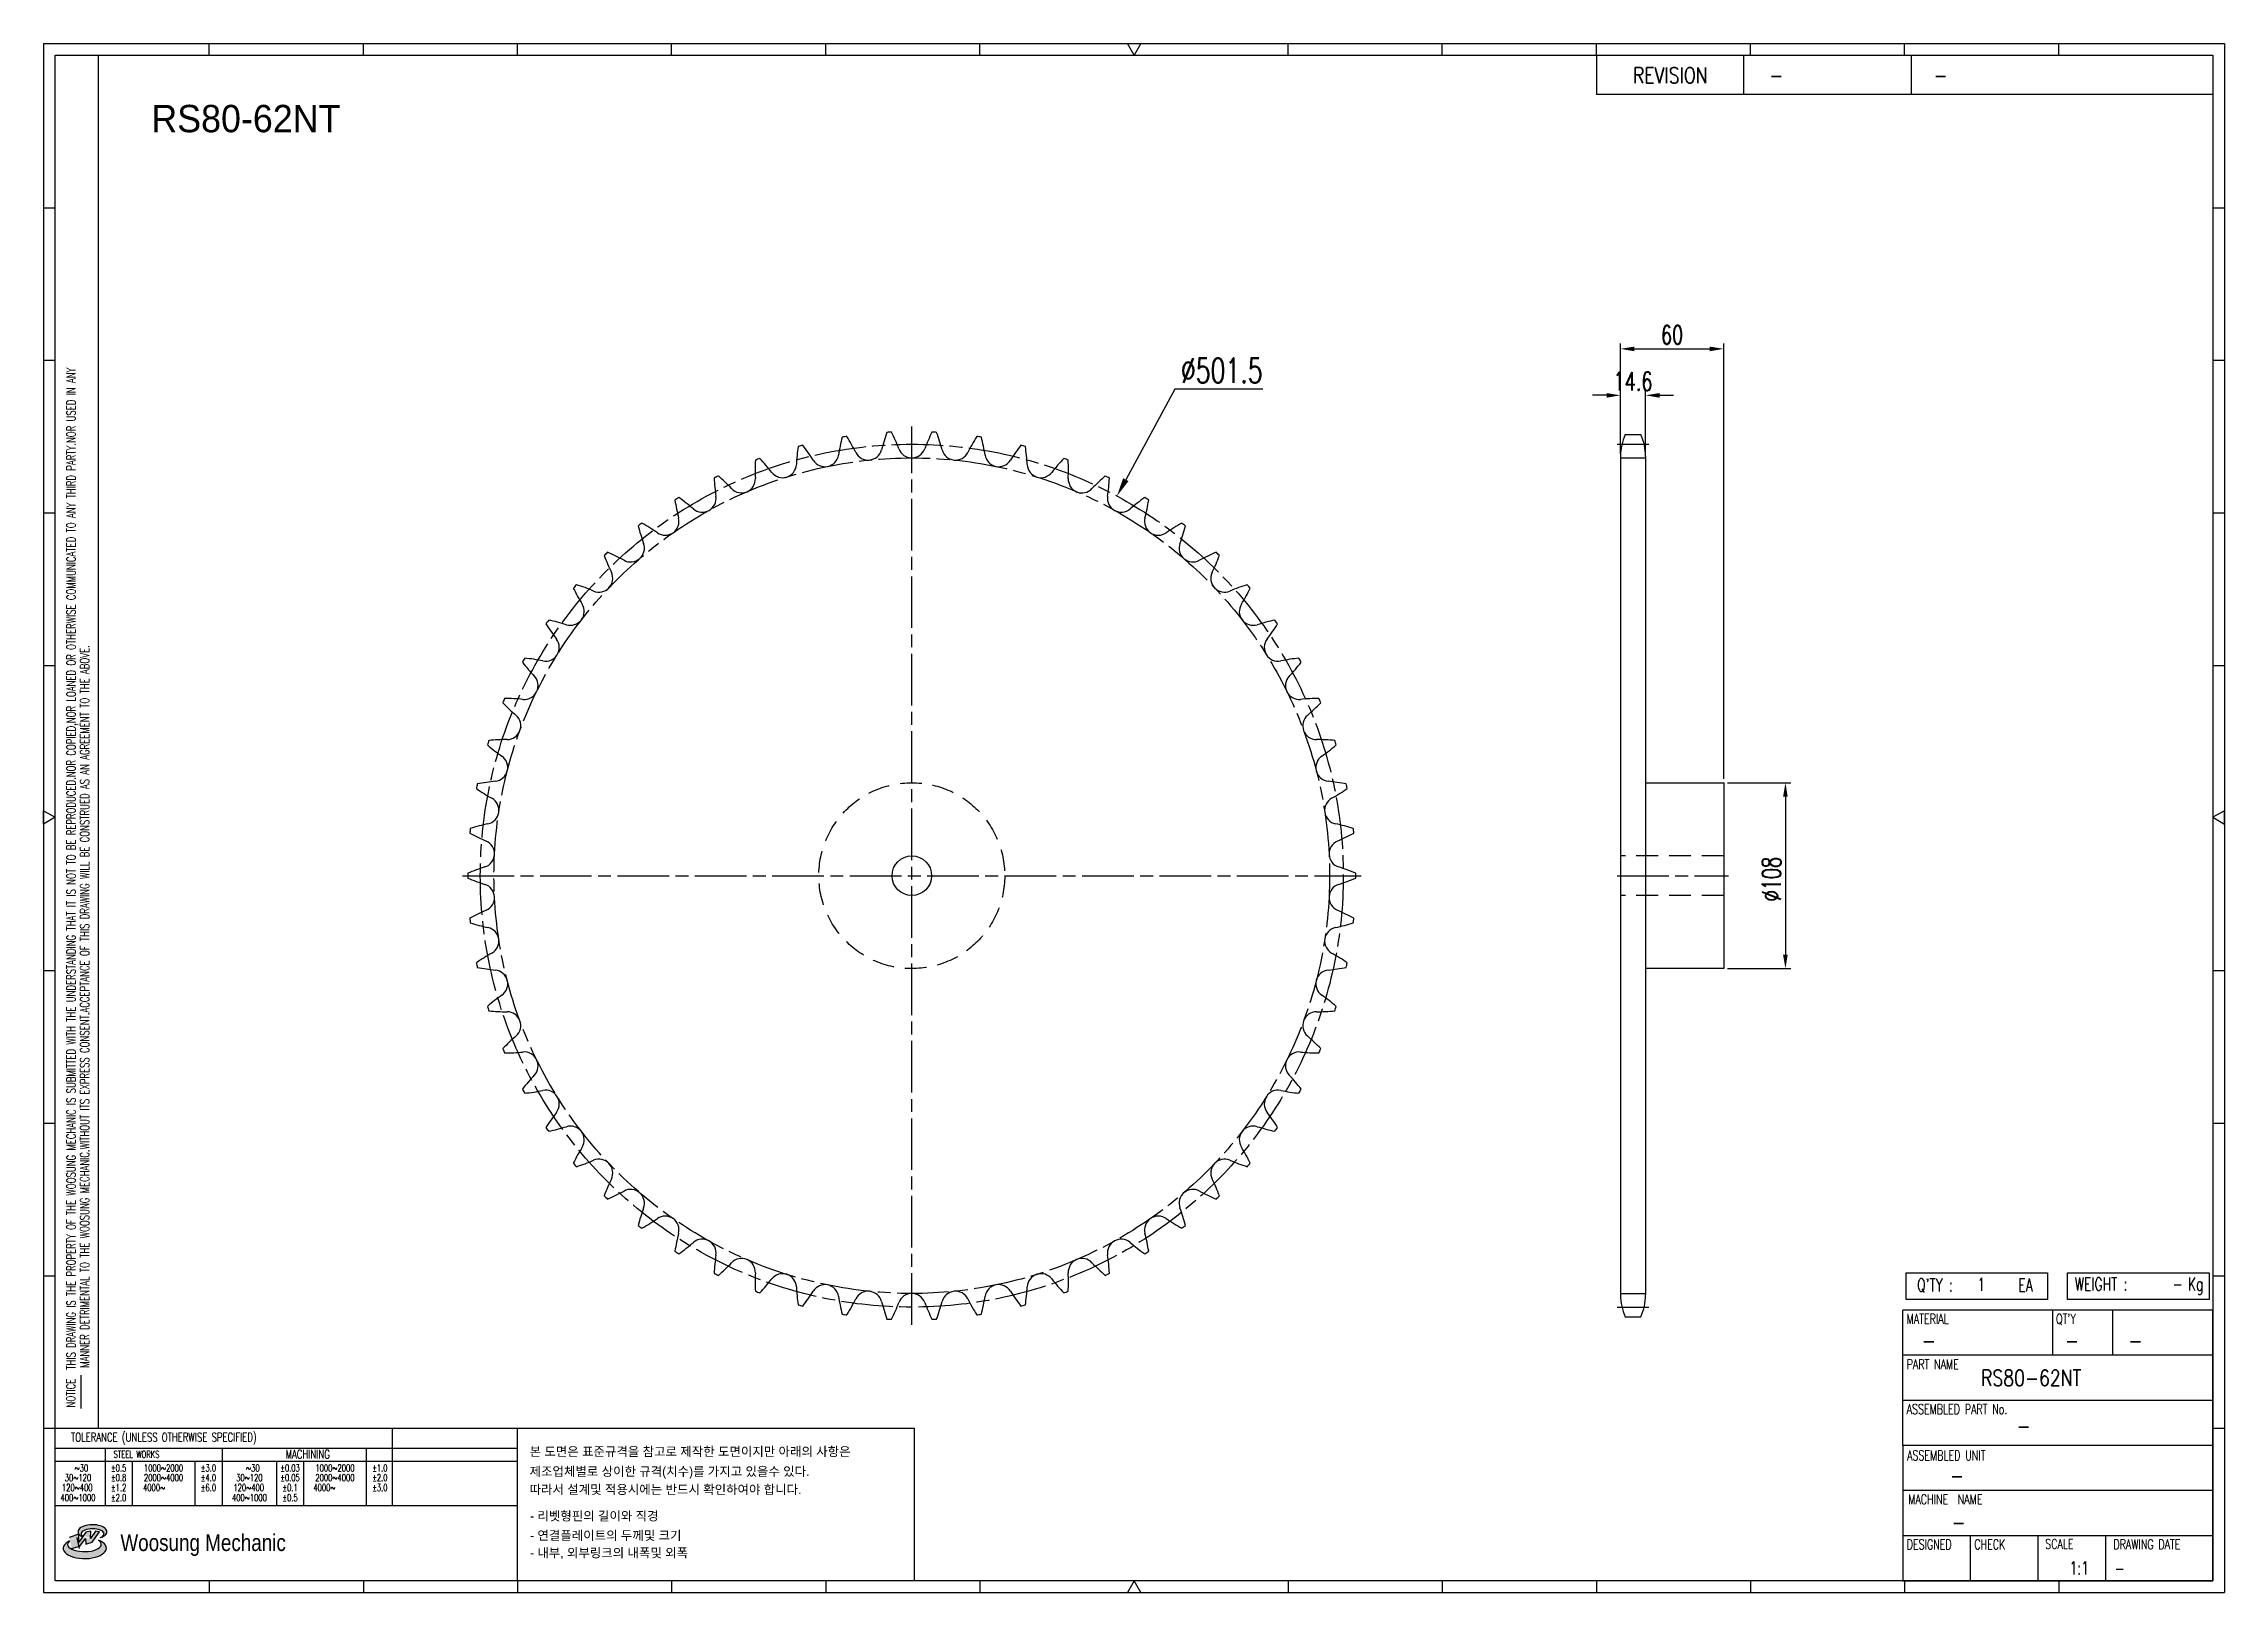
# Model space of a CAD drawing. Header units: millimetres. Extents: x 26814 to 28081, y 33 to 933.
import ezdxf
from ezdxf.enums import TextEntityAlignment as Align

# ---------------------------------------------------------------- set-up
doc = ezdxf.new("R2010")
doc.units = ezdxf.units.MM
for name, pattern in [('AM_ISO08W050', [18, 12, -1.5, 3, -1.5]), ('AM_ISO08W050x2', [9, 6, -0.75, 1.5, -0.75]), ('HIDDEN', [9.525, 6.35, -3.175])]:
    doc.linetypes.add(name, pattern=pattern)
doc.layers.get('Defpoints').update_dxf_attribs({"color": 80})
doc.layers.add('CL2', color=4, linetype='AM_ISO08W050', lineweight=25)
for name, color, linetype in [('HL', 2, 'HIDDEN'), ('LOGO', 7, 'Continuous'), ('S-DIM', 7, 'Continuous'), ('TITLE', 7, 'Continuous')]:
    doc.layers.add(name, color=color, linetype=linetype)
doc.styles.add('HAN', font='ROMANS.shx', dxfattribs={"width": 0.7, "bigfont": 'whgtxt.shx'})
doc.styles.add('HKD_ST2', font='romans.shx', dxfattribs={"width": 0.7, "height": 4, "bigfont": '@extfont2.shx'})
doc.styles.add('HSG', font='SIMPLEX.shx', dxfattribs={"width": 0.7, "bigfont": 'HSG.shx'})
doc.styles.add('MtXpl_', font='Gulim.ttf')
doc.styles.add('SLDTEXTSTYLE4', font='arial.ttf', dxfattribs={"width": 0.8})
doc.dimstyles.new('APP23', dxfattribs={"dimscale": 4.5, "dimtxt": 2.4, "dimasz": 1.8, "dimexe": 0.7, "dimexo": 0.5, "dimgap": 0.6, "dimtad": 1, "dimtoh": 1, "dimdec": 1, "dimrnd": 0.01, "dimzin": 9, "dimdsep": 46, "dimtxsty": 'HSG', "dimcen": 0, "dimclrd": 1, "dimclre": 1, "dimclrt": 256, "dimazin": 2, "dimtp": 1, "dimtm": 1, "dimtfac": 0.5, "dimtdec": 1, "dimtix": 1, "dimtofl": 0, "dimtmove": 0, "dimatfit": 3, "dimfxl": 0, "dimtvp": 1, "dimtolj": 2, "dimlwd": -1, "dimlwe": -1, "dimarcsym": 0})
doc.dimstyles.new('APP28', dxfattribs={"dimscale": 6, "dimtxt": 2.4, "dimasz": 1.8, "dimexe": 0.7, "dimexo": 0.5, "dimgap": 0.6, "dimtad": 1, "dimtoh": 1, "dimdec": 1, "dimrnd": 0.01, "dimzin": 9, "dimdsep": 46, "dimtxsty": 'HSG', "dimcen": 0, "dimclrd": 1, "dimclre": 1, "dimclrt": 256, "dimazin": 2, "dimtp": 1, "dimtm": 1, "dimtfac": 0.5, "dimtdec": 1, "dimtofl": 0, "dimtmove": 0, "dimatfit": 3, "dimfxl": 0, "dimtvp": 1, "dimtolj": 2, "dimlwd": -1, "dimlwe": -1, "dimarcsym": 0})

# ---------------------------------------------------------------- blocks, each defined once
blk = doc.blocks.new('MASTER')
at = {"layer": 'LOGO'}
h = blk.add_hatch(color=10, dxfattribs=at)
h.paths.add_polyline_path([(1.544, 35.177), (1.554, 34.966), (1.779, 35.034), (2.054, 35.422), (1.908, 35.446), (1.728, 35.167), (1.741, 35.439), (1.547, 35.405), (1.292, 35.041), (1.295, 35.33), (0.943, 35.208), (1.03, 34.8), (1.336, 34.885)])
edge = h.paths.add_edge_path()
edge.add_ellipse((1.795, 35.421), major_axis=(-0.53, 0), ratio=0.487785, start_angle=122.36065, end_angle=403.39574)
edge.add_line((1.411, 35.244), (1.419, 35.261))
edge.add_ellipse((1.798, 35.344), major_axis=(-0.423, 0), ratio=0.444396, start_angle=131.58977, end_angle=386.19408, ccw=False)
edge = h.paths.add_edge_path()
edge.add_ellipse((1.512, 34.815), major_axis=(-0.793, 0), ratio=0.480113, start_angle=314.67633, end_angle=590.85213)
edge.add_ellipse((1.501, 34.958), major_axis=(-0.62, 0), ratio=0.43311, start_angle=331.7024, end_angle=574.42495, ccw=False)
at = {"color": 140}
for p, q in [((0, 90.118), (80.15, 90.118)), ((0, 90.118), (0, 33.191)), ((80.15, 90.118), (80.15, 33.191)), ((57.068, 89.693), (57.068, 88.246)), ((62.47, 89.693), (62.47, 88.246)), ((68.635, 89.693), (68.635, 88.246)), ((79.725, 88.246), (57.068, 88.246)), ((68.449, 43.961), (68.449, 44.936)), ((68.449, 44.936), (73.654, 44.936)), ((73.654, 44.936), (73.654, 43.961)), ((74.39, 43.961), (74.39, 44.936)), ((74.39, 44.936), (79.595, 44.936)), ((79.595, 44.936), (79.595, 43.961)), ((68.336, 38.59), (68.336, 43.563)), ((79.725, 43.563), (68.336, 43.563)), ((73.654, 43.961), (68.449, 43.961)), ((73.827, 43.563), (73.827, 41.905)), ((79.595, 43.961), (74.39, 43.961)), ((76.037, 43.563), (76.037, 41.905)), ((79.725, 38.59), (79.725, 43.563)), ((79.725, 41.905), (68.336, 41.905)), ((79.725, 40.248), (68.336, 40.248)), ((68.336, 38.59), (68.336, 33.616)), ((79.725, 38.59), (68.336, 38.59)), ((79.725, 33.616), (79.725, 38.59)), ((79.725, 36.932), (68.336, 36.932)), ((79.725, 35.274), (68.336, 35.274)), ((70.822, 33.616), (70.822, 35.274)), ((73.309, 33.616), (73.309, 35.274)), ((75.796, 33.616), (75.796, 35.274)), ((0, 33.191), (80.15, 33.191)), ((68.336, 33.616), (79.725, 33.616))]:
    blk.add_line(p, q, dxfattribs=at)
for p, q in [((6.089, 89.693), (6.089, 90.118)), ((11.753, 89.693), (11.753, 90.118)), ((17.418, 89.693), (17.418, 90.118)), ((23.082, 89.693), (23.082, 90.118)), ((28.746, 89.693), (28.746, 90.118)), ((34.411, 89.693), (34.411, 90.118)), ((45.739, 89.693), (45.739, 90.118)), ((51.404, 89.693), (51.404, 90.118)), ((57.068, 89.693), (57.068, 90.118)), ((62.732, 89.693), (62.732, 90.118)), ((68.397, 89.693), (68.397, 90.118)), ((74.061, 89.693), (74.061, 90.118)), ((0, 84.085), (0.425, 84.085)), ((79.725, 84.085), (80.15, 84.085)), ((0, 78.478), (0.425, 78.478)), ((79.725, 78.478), (80.15, 78.478)), ((0, 72.87), (0.425, 72.87)), ((79.725, 72.87), (80.15, 72.87)), ((0, 67.262), (0.425, 67.262)), ((79.725, 67.262), (80.15, 67.262)), ((0, 56.047), (0.425, 56.047)), ((79.725, 56.047), (80.15, 56.047)), ((0, 50.439), (0.425, 50.439)), ((79.725, 50.439), (80.15, 50.439)), ((0, 44.832), (0.425, 44.832)), ((79.725, 44.832), (80.15, 44.832)), ((1.377, 39.947), (1.377, 41.174)), ((0, 39.224), (0.425, 39.224)), ((79.725, 39.224), (80.15, 39.224)), ((6.089, 33.616), (6.089, 33.191)), ((11.753, 33.616), (11.753, 33.191)), ((17.418, 33.616), (17.418, 33.191)), ((23.082, 33.616), (23.082, 33.191)), ((28.746, 33.616), (28.746, 33.191)), ((34.411, 33.616), (34.411, 33.191)), ((45.739, 33.616), (45.739, 33.191)), ((51.404, 33.616), (51.404, 33.191)), ((57.068, 33.616), (57.068, 33.191)), ((62.732, 33.616), (62.732, 33.191)), ((68.397, 33.616), (68.397, 33.191)), ((74.061, 33.616), (74.061, 33.191))]:
    blk.add_line(p, q)
at = {"color": 2}
for p, q in [((2.017, 39.224), (2.017, 89.693)), ((0.425, 39.224), (17.418, 39.224)), ((0.425, 38.487), (17.418, 38.487)), ((2.257, 38.487), (2.257, 36.382)), ((6.557, 38.5), (6.557, 36.382)), ((11.857, 38.487), (11.857, 36.382)), ((12.816, 39.224), (12.816, 36.382)), ((17.418, 33.616), (17.418, 39.224)), ((0.425, 38.012), (17.418, 38.012)), ((3.257, 38.012), (3.257, 36.382)), ((5.557, 38.012), (5.557, 36.382)), ((8.557, 38.012), (8.557, 36.382)), ((9.557, 38.026), (9.557, 36.382)), ((0.425, 36.382), (17.418, 36.382))]:
    blk.add_line(p, q, dxfattribs=at)
for points in [[(40.075, 89.693), (39.83, 90.118), (40.32, 90.118)], [(0.425, 61.679), (0, 61.433), (0, 61.924)], [(79.725, 61.679), (80.15, 61.433), (80.15, 61.924)], [(40.075, 33.616), (39.83, 33.191), (40.32, 33.191)]]:
    blk.add_lwpolyline(points, close=True)
at = {"color": 140}
blk.add_lwpolyline([(0.425, 89.693), (79.725, 89.693), (79.725, 33.616), (0.425, 33.616)], close=True, dxfattribs=at)
at = {"layer": 'LOGO'}
for p, q in [((1.295, 35.33), (0.943, 35.208)), ((1.547, 35.405), (1.292, 35.041)), ((1.292, 35.041), (1.295, 35.33)), ((1.741, 35.439), (1.547, 35.405)), ((1.908, 35.446), (1.728, 35.167)), ((1.728, 35.167), (1.741, 35.439)), ((1.779, 35.034), (2.054, 35.422)), ((2.054, 35.422), (1.908, 35.446)), ((1.03, 34.8), (1.336, 34.885)), ((1.224, 35.208), (1.311, 34.8)), ((1.224, 35.208), (1.224, 35.208)), ((1.336, 34.885), (1.544, 35.177)), ((1.419, 35.261), (1.411, 35.244)), ((1.544, 35.177), (1.554, 34.966)), ((1.554, 34.966), (1.779, 35.034))]:
    blk.add_line(p, q, dxfattribs=at)
for centre, major_axis, ratio, start_param, end_param in [((1.795, 35.421), (-0.53, 0), 0.487785, 2.135596, 7.040584), ((1.798, 35.344), (-0.423, 0), 0.444396, 2.296675, 6.740358), ((1.512, 34.815), (-0.793, 0), 0.480113, 5.492138, 10.312315), ((1.501, 34.958), (-0.62, 0), 0.43311, 5.789299, 10.025607)]:
    blk.add_ellipse(centre, major_axis=major_axis, ratio=ratio, start_param=start_param, end_param=end_param, dxfattribs=at)
for s, height, style, width, p in [('REVISION', 0.5806, 'HAN', 0.8, (58.415, 88.664)), ('-', 0.581, 'HAN', 0.8, (63.426, 88.664)), ('-', 0.581, 'HAN', 0.8, (69.468, 88.664)), ("Q'TY : ", 0.4746, 'HKD_ST2', 0.7, (68.857, 44.253)), ('1', 0.475, 'HKD_ST2', 0.7, (71.071, 44.275)), ('EA', 0.4746, 'HKD_ST2', 0.7, (72.578, 44.253)), ('WEIGHT : ', 0.4746, 'HKD_ST2', 0.7, (74.65, 44.286)), ('Kg', 0.4746, 'HKD_ST2', 0.7, (78.807, 44.286)), ('-', 0.581, 'HAN', 0.8, (69.029, 42.157)), ('-', 0.581, 'HAN', 0.8, (74.289, 42.157)), ('-', 0.581, 'HAN', 0.8, (76.623, 42.157)), ('-', 0.581, 'HAN', 0.8, (72.515, 39.013)), ('-', 0.581, 'HAN', 0.8, (70.067, 37.189)), ('-', 0.581, 'HAN', 0.8, (70.126, 35.48)), ('1:1', 0.4746, 'HKD_ST2', 0.7, (74.458, 33.848)), ('-', 0.475, 'HKD_ST2', 0.7, (76.112, 33.837))]:
    blk.add_text(s, height=height, dxfattribs=dict(style=style, width=width)).set_placement(p)
at = {"color": 6, "style": 'HKD_ST2', "width": 0.7}
for s, p in [(' THIS DRAWING IS THE PROPERTY OF THE WOOSUNG MECHANIC IS SUBMITTED WITH THE UNDERSTANDING THAT IT IS NOT TO BE REPRODUCED.NOR COPIED,NOR LOANED OR OTHERWISE COMMUNICATED TO ANY THIRD PARTY.NOR USED IN ANY', (1.173, 41.217)), ('MANNER DETRIMENTAL TO THE WOOSUNG MECHANIC.WITHOUT ITS EXPRESS CONSENT.ACCEPTANCE OF THIS DRAWING WILL BE CONSTRUED AS AN AGREEMENT TO THE ABOVE.', (1.672, 41.447))]:
    blk.add_text(s, height=0.326266, rotation=90, dxfattribs=at).set_placement(p)
at = {"style": 'HKD_ST2', "width": 0.7}
blk.add_text('-', height=0.475, dxfattribs=at).set_placement((78.613, 44.286), align=Align.RIGHT)
at = {"color": 254, "style": 'HKD_ST2', "width": 0.7}
for s, height, p in [('MATERIAL', 0.3651, (68.474, 43.425)), ("QT'Y", 0.3651, (73.965, 43.425)), ('PART NAME', 0.3651, (68.474, 41.756)), ('ASSEMBLED PART No.', 0.36511, (68.474, 40.109)), ('ASSEMBLED UNIT', 0.36511, (68.49, 38.408)), ('MACHINE  NAME', 0.36511, (68.532, 36.794)), ('DESIGNED', 0.3651, (68.474, 35.136)), ('CHECK', 0.3651, (70.961, 35.136)), ('SCALE', 0.3651, (73.566, 35.153)), ('DRAWING DATE', 0.36511, (76.071, 35.141))]:
    blk.add_text(s, height=height, dxfattribs=at).set_placement(p, align=Align.TOP_LEFT)
at = {"style": 'HKD_ST2', "width": 0.7}
blk.add_text('NOTICE', height=0.3263, rotation=90, dxfattribs=at).set_placement((1.163, 39.988))
blk.add_text('TOLERANCE (UNLESS OTHERWISE SPECIFIED)', height=0.32627, dxfattribs=at).set_placement((4.417, 38.896), align=Align.MIDDLE_CENTER)
at = {"color": 4, "style": 'HKD_ST2', "width": 0.7}
for s, height, p in [('%%12630', 0.261, (1.389, 37.762)), ('1000%%1262000', 0.26101, (4.407, 37.762)), ('%%12630', 0.261, (7.689, 37.762)), ('1000%%1262000', 0.26101, (10.707, 37.762)), ('120%%126400', 0.26101, (1.237, 37.045)), ('30%%126120', 0.261, (1.263, 37.411)), ('4000%%126', 0.261, (4.061, 37.045)), ('2000%%1264000', 0.26101, (4.407, 37.411)), ('120%%126400', 0.26101, (7.537, 37.045)), ('30%%126120', 0.261, (7.563, 37.411)), ('4000%%126', 0.261, (10.321, 37.045)), ('2000%%1264000', 0.26101, (10.707, 37.411)), ('400%%1261000', 0.26101, (1.263, 36.67)), ('400%%1261000', 0.26101, (7.563, 36.67))]:
    blk.add_text(s, height=height, dxfattribs=at).set_placement(p, align=Align.MIDDLE_CENTER)
for s, height, p in [('%%P0.5', 0.261, (2.757, 37.762)), ('STEEL WORKS', 0.26101, (3.416, 38.268)), ('%%P3.0', 0.261, (6.057, 37.762)), ('%%P0.03', 0.261, (9.057, 37.762)), ('MACHINING', 0.3263, (9.707, 38.27)), ('%%P1.0', 0.261, (12.357, 37.762)), ('%%P0.8', 0.261, (2.757, 37.411)), ('%%P1.2', 0.261, (2.757, 37.045)), ('%%P4.0', 0.261, (6.057, 37.411)), ('%%P6.0', 0.261, (6.057, 37.045)), ('%%P0.05', 0.261, (9.057, 37.411)), ('%%P0.1', 0.261, (9.057, 37.045)), ('%%P2.0', 0.261, (12.357, 37.411)), ('%%P3.0', 0.261, (12.357, 37.045)), ('%%P2.0', 0.261, (2.757, 36.67)), ('%%P0.5', 0.261, (9.057, 36.67))]:
    blk.add_text(s, height=height, dxfattribs=at).set_placement(p, align=Align.MIDDLE)
at = {"color": 1, "style": 'SLDTEXTSTYLE4', "width": 0.8}
blk.add_text('Woosung Mechanic', height=0.61957, dxfattribs=at).set_placement((2.822, 34.711))
blk = doc.blocks.new('*D3')
at = {"layer": 'Defpoints', "color": 0, "transparency": 16777216}
for p in [(27745.1, 728.3), (27730.5, 691.9), (27745.1, 691.9)]:
    blk.add_point(p, dxfattribs=at)
at = {"layer": 'S-DIM', "color": 1, "transparency": 16777216}
for p, q in [((27722.4, 728.3), (27714.3, 728.3)), ((27730.5, 694.2), (27730.5, 731.4)), ((27745.1, 694.2), (27745.1, 731.4)), ((27753.2, 728.3), (27761.3, 728.3))]:
    blk.add_line(p, q, dxfattribs=at)
for points in [[(27722.4, 729.6), (27722.4, 726.9), (27730.5, 728.3)], [(27753.2, 729.6), (27753.2, 726.9), (27745.1, 728.3)]]:
    blk.add_solid(points, dxfattribs=at)
at = {"layer": 'S-DIM', "transparency": 16777216, "insert": (27737.8, 736.4), "char_height": 10.8, "attachment_point": 5, "style": 'HSG'}
blk.add_mtext('\\A2;14.6', dxfattribs=at)
blk = doc.blocks.new('*D4')
at = {"layer": 'Defpoints', "color": 0, "transparency": 16777216}
for p in [(27790.5, 755.3), (27730.5, 691.9), (27790.5, 503.1)]:
    blk.add_point(p, dxfattribs=at)
at = {"layer": 'S-DIM', "color": 1, "transparency": 16777216}
for p, q in [((27730.5, 694.2), (27730.5, 758.4)), ((27738.6, 755.3), (27782.4, 755.3)), ((27790.5, 505.4), (27790.5, 758.4))]:
    blk.add_line(p, q, dxfattribs=at)
for points in [[(27738.6, 756.6), (27738.6, 753.9), (27730.5, 755.3)], [(27782.4, 756.6), (27782.4, 753.9), (27790.5, 755.3)]]:
    blk.add_solid(points, dxfattribs=at)
at = {"layer": 'S-DIM', "transparency": 16777216, "insert": (27760.5, 763.4), "char_height": 10.8, "attachment_point": 5, "style": 'HSG'}
blk.add_mtext('\\A2;60', dxfattribs=at)
blk = doc.blocks.new('*D5')
at = {"layer": 'Defpoints', "color": 0, "transparency": 16777216}
for p in [(27437.9, 669.7), (27199.5, 228.5)]:
    blk.add_point(p, dxfattribs=at)
at = {"layer": 'S-DIM', "color": 1, "transparency": 16777216}
for p, q in [((27471.5, 731.9), (27443, 679.2)), ((27522.6, 731.9), (27471.5, 731.9))]:
    blk.add_line(p, q, dxfattribs=at)
blk.add_solid([(27441.5, 680.1), (27444.6, 678.4), (27437.9, 669.7)], dxfattribs=at)
at = {"layer": 'S-DIM', "transparency": 16777216, "insert": (27498.8, 742.7), "char_height": 14.4, "attachment_point": 5, "style": 'HSG'}
blk.add_mtext('\\A2;∅501.5', dxfattribs=at)
blk = doc.blocks.new('*D2')
at = {"layer": 'Defpoints', "color": 0, "transparency": 16777216}
for p in [(27790.5, 503.1), (27790.5, 395.1), (27826.4, 395.1)]:
    blk.add_point(p, dxfattribs=at)
at = {"layer": 'S-DIM', "color": 1, "transparency": 16777216}
for p, q in [((27792.8, 503.1), (27829.5, 503.1)), ((27826.4, 495), (27826.4, 403.2)), ((27792.8, 395.1), (27829.5, 395.1))]:
    blk.add_line(p, q, dxfattribs=at)
for points in [[(27825, 495), (27827.7, 495), (27826.4, 503.1)], [(27825, 403.2), (27827.7, 403.2), (27826.4, 395.1)]]:
    blk.add_solid(points, dxfattribs=at)
at = {"layer": 'S-DIM', "transparency": 16777216, "insert": (27818.3, 447.1), "char_height": 10.8, "attachment_point": 5, "rotation": 90, "style": 'HSG'}
blk.add_mtext('\\A2;%%c108', dxfattribs=at)

msp = doc.modelspace()

# ---------------------------------------------------------------- linework, layer by layer
for p, q in [((27733.32, 705.49), (27742.32, 705.49)), ((27730.52, 692.79), (27730.52, 205.48)), ((27745.12, 692.79), (27745.12, 205.48)), ((27745.12, 503.13), (27790.52, 503.13)), ((27790.52, 503.13), (27790.52, 395.13)), ((27790.52, 395.13), (27745.12, 395.13)), ((27733.32, 192.78), (27742.32, 192.78))]:
    msp.add_line(p, q)
at = {"color": 140}
msp.add_lwpolyline([(27089.59, 128), (27320.11, 128), (27320.11, 39.33), (27089.59, 39.33)], close=True, dxfattribs=at)
msp.add_circle((27318.7, 449.13), 11.5)
for centre, radius, start, end in [((27373.37, 680.96), 121.96, 171.68623, 176.69355), ((27318.7, 449.13), 258.04, 104.21231, 104.81994), ((27158.39, 625.29), 121.96, 32.33871, 37.34603), ((27396.54, 674.24), 121.96, 165.87978, 170.8871), ((27318.7, 449.13), 258.04, 98.40586, 99.01349), ((27177.03, 640.61), 121.96, 26.53226, 31.53958), ((27418.92, 665.21), 121.96, 160.07333, 165.08065), ((27318.7, 449.13), 258.04, 92.59941, 93.20704), ((27197.13, 653.96), 121.96, 20.72581, 25.73313), ((27318.7, 699.96), 8.02, 200.72581, 339.27419), ((27440.26, 653.96), 121.96, 154.26687, 159.27419), ((27318.7, 449.13), 258.04, 86.79296, 87.40059), ((27218.48, 665.21), 121.96, 14.91935, 19.92667), ((27460.36, 640.61), 121.96, 148.46042, 153.46774), ((27318.7, 449.13), 258.04, 80.98651, 81.59414), ((27240.85, 674.24), 121.96, 9.1129, 14.12022), ((27479.01, 625.29), 121.96, 142.65397, 147.66129), ((27318.7, 449.13), 258.04, 75.18006, 75.78769), ((27264.02, 680.96), 121.96, 3.30645, 8.31377), ((27760.72, 692.79), 30.2, 155.13196, 180), ((27714.92, 692.79), 30.2, 0, 24.86804), ((27349.64, 685.3), 121.96, 177.49268, 182.5), ((27318.7, 449.13), 258.04, 110.01877, 110.6264), ((27141.39, 608.17), 121.96, 38.14516, 43.15248), ((27243.61, 688.45), 8.02, 218.14516, 356.69355), ((27268.21, 694.82), 8.02, 212.33871, 350.8871), ((27293.32, 698.67), 8.02, 206.53226, 345.08065), ((27344.07, 698.67), 8.02, 194.91935, 333.46774), ((27369.19, 694.82), 8.02, 189.1129, 327.66129), ((27393.78, 688.45), 8.02, 183.30645, 321.85484), ((27496, 608.17), 121.96, 136.84752, 141.85484), ((27318.7, 449.13), 258.04, 69.3736, 69.98123), ((27287.76, 685.3), 121.96, 357.5, 2.50732), ((27318.7, 449.13), 258.04, 115.82522, 116.43285), ((27325.59, 687.22), 121.96, 183.29913, 188.30645), ((27126.21, 589.42), 121.96, 43.95161, 48.95893), ((27219.78, 679.63), 8.02, 223.95161, 2.5), ((27417.61, 679.63), 8.02, 177.5, 316.04839), ((27511.18, 589.42), 121.96, 131.04107, 136.04839), ((27318.7, 449.13), 258.04, 63.56715, 64.17478), ((27311.81, 687.22), 121.96, 351.69355, 356.70087), ((27318.7, 449.13), 258.04, 121.63167, 122.2393), ((27301.46, 686.69), 121.96, 189.10558, 194.1129), ((27113, 569.22), 121.96, 49.75806, 54.76538), ((27196.97, 668.44), 8.02, 229.75806, 8.30645), ((27440.42, 668.44), 8.02, 171.69355, 310.24194), ((27524.39, 569.22), 121.96, 125.23462, 130.24194), ((27318.7, 449.13), 258.04, 57.7607, 58.36833), ((27335.93, 686.69), 121.96, 345.8871, 350.89442), ((27318.7, 449.13), 258.04, 127.43812, 128.04575), ((27277.52, 683.73), 121.96, 194.91203, 199.91935), ((27101.91, 547.8), 121.96, 55.56452, 60.57184), ((27175.41, 655), 8.02, 235.56452, 14.1129), ((27461.98, 655), 8.02, 165.8871, 304.43548), ((27535.48, 547.8), 121.96, 119.42816, 124.43548), ((27359.87, 683.73), 121.96, 340.08065, 345.08797), ((27318.7, 449.13), 258.04, 51.95425, 52.56188), ((27318.7, 449.13), 258.04, 133.24457, 133.8522), ((27254, 678.36), 121.96, 200.71849, 205.72581), ((27093.04, 525.36), 121.96, 61.37097, 66.37829), ((27155.32, 639.45), 8.02, 241.37097, 19.91935), ((27482.08, 639.45), 8.02, 160.08065, 298.62903), ((27544.35, 525.36), 121.96, 113.62171, 118.62903), ((27383.4, 678.36), 121.96, 334.27419, 339.28151), ((27318.7, 449.13), 258.04, 46.1478, 46.75543), ((27136.9, 621.94), 8.02, 247.17742, 25.72581), ((27500.49, 621.94), 8.02, 154.27419, 292.82258), ((27318.7, 449.13), 258.04, 139.05102, 139.65865), ((27231.14, 670.64), 121.96, 206.52494, 211.53226), ((27086.49, 502.14), 121.96, 67.17742, 72.18474), ((27550.91, 502.14), 121.96, 107.81526, 112.82258), ((27406.26, 670.64), 121.96, 328.46774, 333.47506), ((27318.7, 449.13), 258.04, 40.34135, 40.94898), ((27318.7, 449.13), 258.04, 144.85748, 145.46511), ((27082.31, 478.38), 121.96, 72.98387, 77.99119), ((27120.35, 602.66), 8.02, 252.98387, 31.53226), ((27517.04, 602.66), 8.02, 148.46774, 287.01613), ((27555.08, 478.38), 121.96, 102.00881, 107.01613), ((27318.7, 449.13), 258.04, 34.53489, 35.14252), ((27105.84, 581.81), 8.02, 258.79032, 37.33871), ((27209.18, 660.64), 121.96, 212.33139, 217.33871), ((27531.56, 581.81), 8.02, 142.66129, 281.20968), ((27428.22, 660.64), 121.96, 322.66129, 327.66861), ((27318.7, 449.13), 258.04, 150.66393, 151.27156), ((27188.34, 648.48), 121.96, 218.13784, 223.14516), ((27080.57, 454.31), 121.96, 78.79032, 83.79764), ((27556.82, 454.31), 121.96, 96.20236, 101.20968), ((27449.05, 648.48), 121.96, 316.85484, 321.86216), ((27318.7, 449.13), 258.04, 28.72844, 29.33607), ((27093.51, 559.59), 8.02, 264.59677, 43.14516), ((27543.89, 559.59), 8.02, 136.85484, 275.40323), ((27318.7, 449.13), 258.04, 156.47038, 157.07801), ((27168.84, 634.27), 121.96, 223.94429, 228.95161), ((27081.27, 430.19), 121.96, 84.59677, 89.60409), ((27556.13, 430.19), 121.96, 90.39591, 95.40323), ((27468.55, 634.27), 121.96, 311.04839, 316.05571), ((27318.7, 449.13), 258.04, 22.92199, 23.52962), ((27083.49, 536.24), 8.02, 270.40323, 48.95161), ((27553.91, 536.24), 8.02, 131.04839, 269.59677), ((27318.7, 449.13), 258.04, 162.27683, 162.88446), ((27150.88, 618.16), 121.96, 229.75074, 234.75806), ((27084.4, 406.27), 121.96, 90.40323, 95.41055), ((27552.99, 406.27), 121.96, 84.58945, 89.59677), ((27486.51, 618.16), 121.96, 305.24194, 310.24926), ((27318.7, 449.13), 258.04, 17.11554, 17.72317), ((27075.88, 512), 8.02, 276.20968, 54.75806), ((27561.51, 512), 8.02, 125.24194, 263.79032), ((27318.7, 449.13), 258.04, 168.08328, 168.69091), ((27134.64, 600.31), 121.96, 235.5572, 240.56452), ((27089.94, 382.79), 121.96, 96.20968, 101.217), ((27547.45, 382.79), 121.96, 78.783, 83.79032), ((27502.75, 600.31), 121.96, 299.43548, 304.4428), ((27318.7, 449.13), 258.04, 11.30909, 11.91672), ((27070.76, 487.11), 8.02, 282.01613, 60.56452), ((27566.63, 487.11), 8.02, 119.43548, 257.98387), ((27318.7, 449.13), 258.04, 173.88973, 174.49736), ((27120.29, 580.92), 121.96, 241.36365, 246.37097), ((27097.82, 359.98), 121.96, 102.01613, 107.02345), ((27068.19, 461.84), 8.02, 287.82258, 66.37097), ((27569.2, 461.84), 8.02, 113.62903, 252.17742), ((27539.57, 359.98), 121.96, 72.97655, 77.98387), ((27517.1, 580.92), 121.96, 293.62903, 298.63635), ((27318.7, 449.13), 258.04, 5.50264, 6.11027), ((27318.7, 449.13), 258.04, 179.69619, 180.30381), ((27107.98, 338.1), 121.96, 107.82258, 112.8299), ((27107.98, 560.17), 121.96, 247.1701, 252.17742), ((27068.19, 436.43), 8.02, 293.62903, 72.17742), ((27569.2, 436.43), 8.02, 107.82258, 246.37097), ((27529.42, 338.1), 121.96, 67.1701, 72.17742), ((27529.42, 560.17), 121.96, 287.82258, 292.8299), ((27318.7, 449.13), 258.04, 359.69619, 0.30381), ((27120.29, 317.35), 121.96, 113.62903, 118.63635), ((27318.7, 449.13), 258.04, 185.50264, 186.11027), ((27097.82, 538.28), 121.96, 252.97655, 257.98387), ((27070.76, 411.15), 8.02, 299.43548, 77.98387), ((27566.63, 411.15), 8.02, 102.01613, 240.56452), ((27539.57, 538.28), 121.96, 282.01613, 287.02345), ((27517.1, 317.35), 121.96, 61.36365, 66.37097), ((27318.7, 449.13), 258.04, 353.88973, 354.49736), ((27134.64, 297.95), 121.96, 119.43548, 124.4428), ((27318.7, 449.13), 258.04, 191.30909, 191.91672), ((27089.94, 515.48), 121.96, 258.783, 263.79032), ((27075.88, 386.26), 8.02, 305.24194, 83.79032), ((27561.51, 386.26), 8.02, 96.20968, 234.75806), ((27547.45, 515.48), 121.96, 276.20968, 281.217), ((27502.75, 297.95), 121.96, 55.5572, 60.56452), ((27318.7, 449.13), 258.04, 348.08328, 348.69091), ((27150.88, 280.11), 121.96, 125.24194, 130.24926), ((27318.7, 449.13), 258.04, 197.11554, 197.72317), ((27084.4, 491.99), 121.96, 264.58945, 269.59677), ((27083.49, 362.02), 8.02, 311.04839, 89.59677), ((27553.91, 362.02), 8.02, 90.40323, 228.95161), ((27552.99, 491.99), 121.96, 270.40323, 275.41055), ((27486.51, 280.11), 121.96, 49.75074, 54.75806), ((27318.7, 449.13), 258.04, 342.27683, 342.88446), ((27168.84, 264), 121.96, 131.04839, 136.05571), ((27468.55, 264), 121.96, 43.94429, 48.95161), ((27318.7, 449.13), 258.04, 202.92199, 203.52962), ((27081.27, 468.07), 121.96, 270.39591, 275.40323), ((27093.51, 338.67), 8.02, 316.85484, 95.40323), ((27543.89, 338.67), 8.02, 84.59677, 223.14516), ((27556.13, 468.07), 121.96, 264.59677, 269.60409), ((27318.7, 449.13), 258.04, 336.47038, 337.07801), ((27188.34, 249.79), 121.96, 136.85484, 141.86216), ((27449.05, 249.79), 121.96, 38.13784, 43.14516), ((27318.7, 449.13), 258.04, 208.72844, 209.33607), ((27080.57, 443.95), 121.96, 276.20236, 281.20968), ((27105.84, 316.46), 8.02, 322.66129, 101.20968), ((27531.56, 316.46), 8.02, 78.79032, 217.33871), ((27556.82, 443.95), 121.96, 258.79032, 263.79764), ((27318.7, 449.13), 258.04, 330.66393, 331.27156), ((27209.18, 237.62), 121.96, 142.66129, 147.66861), ((27428.22, 237.62), 121.96, 32.33139, 37.33871), ((27318.7, 449.13), 258.04, 214.53489, 215.14252), ((27082.31, 419.89), 121.96, 282.00881, 287.01613), ((27120.35, 295.6), 8.02, 328.46774, 107.01613), ((27517.04, 295.6), 8.02, 72.98387, 211.53226), ((27555.08, 419.89), 121.96, 252.98387, 257.99119), ((27318.7, 449.13), 258.04, 324.85748, 325.46511), ((27231.14, 227.63), 121.96, 148.46774, 153.47506), ((27318.7, 449.13), 258.04, 220.34135, 220.94898), ((27086.49, 396.12), 121.96, 287.81526, 292.82258), ((27136.9, 276.32), 8.02, 334.27419, 112.82258), ((27500.49, 276.32), 8.02, 67.17742, 205.72581), ((27550.91, 396.12), 121.96, 247.17742, 252.18474), ((27406.26, 227.63), 121.96, 26.52494, 31.53226), ((27318.7, 449.13), 258.04, 319.05102, 319.65865), ((27254, 219.9), 121.96, 154.27419, 159.28151), ((27155.32, 258.82), 8.02, 340.08065, 118.62903), ((27482.08, 258.82), 8.02, 61.37097, 199.91935), ((27383.4, 219.9), 121.96, 20.71849, 25.72581), ((27318.7, 449.13), 258.04, 226.1478, 226.75543), ((27093.04, 372.9), 121.96, 293.62171, 298.62903), ((27277.52, 214.53), 121.96, 160.08065, 165.08797), ((27359.87, 214.53), 121.96, 14.91203, 19.91935), ((27544.35, 372.9), 121.96, 241.37097, 246.37829), ((27318.7, 449.13), 258.04, 313.24457, 313.8522), ((27318.7, 449.13), 258.04, 231.95425, 232.56188), ((27101.91, 350.47), 121.96, 299.42816, 304.43548), ((27175.41, 243.27), 8.02, 345.8871, 124.43548), ((27301.46, 211.57), 121.96, 165.8871, 170.89442), ((27461.98, 243.27), 8.02, 55.56452, 194.1129), ((27335.93, 211.57), 121.96, 9.10558, 14.1129), ((27535.48, 350.47), 121.96, 235.56452, 240.57184), ((27318.7, 449.13), 258.04, 307.43812, 308.04575), ((27318.7, 449.13), 258.04, 237.7607, 238.36833), ((27113, 329.04), 121.96, 305.23462, 310.24194), ((27196.97, 229.83), 8.02, 351.69355, 130.24194), ((27325.59, 211.05), 121.96, 171.69355, 176.70087), ((27440.42, 229.83), 8.02, 49.75806, 188.30645), ((27311.81, 211.05), 121.96, 3.29913, 8.30645), ((27524.39, 329.04), 121.96, 229.75806, 234.76538), ((27318.7, 449.13), 258.04, 301.63167, 302.2393), ((27318.7, 449.13), 258.04, 243.56715, 244.17478), ((27126.21, 308.85), 121.96, 311.04107, 316.04839), ((27219.78, 218.64), 8.02, 357.5, 136.04839), ((27349.64, 212.97), 121.96, 177.5, 182.50732), ((27243.61, 209.81), 8.02, 3.30645, 141.85484), ((27393.78, 209.81), 8.02, 38.14516, 176.69355), ((27417.61, 218.64), 8.02, 43.95161, 182.5), ((27287.76, 212.97), 121.96, 357.49268, 2.5), ((27511.18, 308.85), 121.96, 223.95161, 228.95893), ((27318.7, 449.13), 258.04, 295.82522, 296.43285), ((27318.7, 449.13), 258.04, 249.3736, 249.98123), ((27141.39, 290.09), 121.96, 316.84752, 321.85484), ((27373.37, 217.31), 121.96, 183.30645, 188.31377), ((27158.39, 272.97), 121.96, 322.65397, 327.66129), ((27268.21, 203.44), 8.02, 9.1129, 147.66129), ((27396.54, 224.03), 121.96, 189.1129, 194.12022), ((27177.03, 257.66), 121.96, 328.46042, 333.46774), ((27293.32, 199.6), 8.02, 14.91935, 153.46774), ((27318.7, 198.31), 8.02, 20.72581, 159.27419), ((27344.07, 199.6), 8.02, 26.53226, 165.08065), ((27460.36, 257.66), 121.96, 206.53226, 211.53958), ((27240.85, 224.03), 121.96, 345.87978, 350.8871), ((27369.19, 203.44), 8.02, 32.33871, 170.8871), ((27479.01, 272.97), 121.96, 212.33871, 217.34603), ((27264.02, 217.31), 121.96, 351.68623, 356.69355), ((27496, 290.09), 121.96, 218.14516, 223.15248), ((27318.7, 449.13), 258.04, 290.01877, 290.6264), ((27760.72, 205.48), 30.2, 180, 204.86804), ((27714.92, 205.48), 30.2, 335.13196, 0), ((27318.7, 449.13), 258.04, 255.18006, 255.78769), ((27318.7, 449.13), 258.04, 260.98651, 261.59414), ((27418.92, 233.06), 121.96, 194.91935, 199.92667), ((27318.7, 449.13), 258.04, 266.79296, 267.40059), ((27197.13, 244.31), 121.96, 334.26687, 339.27419), ((27440.26, 244.31), 121.96, 200.72581, 205.73313), ((27318.7, 449.13), 258.04, 272.59941, 273.20704), ((27218.48, 233.06), 121.96, 340.07333, 345.08065), ((27318.7, 449.13), 258.04, 278.40586, 279.01349), ((27318.7, 449.13), 258.04, 284.21231, 284.81994)]:
    msp.add_arc(centre, radius, start, end)
at = {"layer": 'CL2', "linetype": 'AM_ISO08W050x2', "ltscale": 5}
for p, q in [((27318.7, 188.09), (27318.7, 710.17)), ((27728.58, 699.88), (27747.07, 699.88)), ((27730.52, 691.94), (27745.12, 691.94)), ((27057.65, 449.13), (27579.74, 449.13)), ((27728.58, 449.13), (27793.34, 449.13)), ((27730.52, 206.33), (27745.12, 206.33)), ((27728.58, 198.39), (27747.07, 198.39))]:
    msp.add_line(p, q, dxfattribs=at)
for radius in [250.74, 242.8]:
    msp.add_circle((27318.7, 449.13), radius, dxfattribs=at)
at = {"layer": 'HL', "linetype": 'HIDDEN', "ltscale": 2}
for p, q in [((27790.52, 460.63), (27730.52, 460.63)), ((27790.52, 437.63), (27730.52, 437.63))]:
    msp.add_line(p, q, dxfattribs=at)
at = {"layer": 'HL', "ltscale": 2}
msp.add_circle((27318.7, 449.13), 54, dxfattribs=at)

# ---------------------------------------------------------------- block references
at = {"color": 140, "xscale": 15.81103464176613, "yscale": 15.81103464176613, "zscale": 15.81103464176613}
msp.add_blockref('MASTER', (26814.2, -492.17), dxfattribs=at)

# ---------------------------------------------------------------- texts
at = {"style": 'HAN', "width": 0.8}
msp.add_text('RS80-62NT', height=9.18, dxfattribs=at).set_placement((27940.06, 152.69))
at = {"color": 140, "style": 'MtXpl_'}
for s, p in [('본 도면은 표준규격을 참고로 제작한 도면이지만 아래의 사항은', (27096.6, 111.84)), ('제조업체별로 상이한 규격(치수)를 가지고 있을수 있다.', (27096.6, 100.31)), ('따라서 설계및 적용시에는 반드시 확인하여야 합니다.', (27096.6, 89.79)), ('- 리벳형핀의 길이와 직경', (27096.89, 74.39)), ('- 연결플레이트의 두께및 크기', (27096.89, 63.1)), ('- 내부, 외부링크의 내폭및 외폭', (27096.89, 52.97))]:
    msp.add_text(s, height=5.3037, dxfattribs=at).set_placement(p)
at = {"layer": 'TITLE', "color": 254, "style": 'MtXpl_'}
msp.add_text('RS80-62NT', height=15.911, dxfattribs=at).set_placement((26876.8, 881.17))

# ---------------------------------------------------------------- dimensions: what is measured, and where the dimension line sits
at = {"layer": 'S-DIM'}
dim = msp.add_linear_dim(base=(27790.52, 755.25), p1=(27730.52, 691.94), p2=(27790.52, 503.13), dimstyle='APP23', dxfattribs=at)
dim.commit()
dim.dimension.update_dxf_attribs({"geometry": '*D4', "text_midpoint": (27760.52, 763.35)})
dim = msp.add_diameter_dim_2p(p1=(27199.49, 228.53), p2=(27437.9, 669.73), dimstyle='APP28', dxfattribs=at)
dim.commit()
dim.dimension.update_dxf_attribs({"geometry": '*D5', "text_midpoint": (27498.83, 731.85), "dimtype": 131})
dim = msp.add_linear_dim(base=(27745.12, 728.25), p1=(27730.52, 691.94), p2=(27745.12, 691.94), dimstyle='APP23', dxfattribs=at)
dim.commit()
dim.dimension.update_dxf_attribs({"geometry": '*D3', "text_midpoint": (27737.82, 728.25), "dimtype": 128})
dim = msp.add_linear_dim(base=(27826.4, 395.13), p1=(27790.52, 503.13), p2=(27790.52, 395.13), angle=90, text='%%c<>', dimstyle='APP23', dxfattribs=at)
dim.commit()
dim.dimension.update_dxf_attribs({"geometry": '*D2', "text_midpoint": (27826.4, 447.09), "dimtype": 128})

doc.saveas('drawing.dxf')
